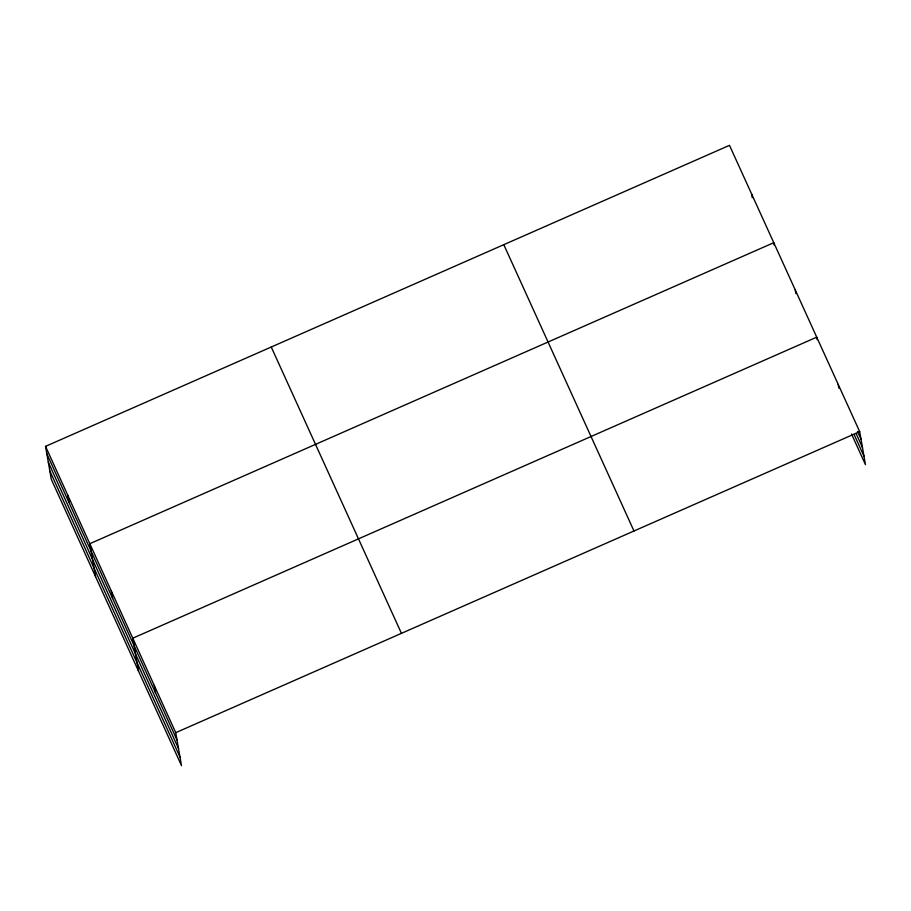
<?xml version="1.0" encoding="UTF-8"?>
<svg xmlns="http://www.w3.org/2000/svg" width="911" height="911" viewBox="0 0 911 911"><rect width="100%" height="100%" fill="white"/><g stroke="black" fill="none" stroke-linecap="round" stroke-linejoin="round"><path stroke-width="1.37" d="M45.55 446.356L175.743 732.683L181.505 765.661L51.301 479.345L45.55 446.356L729.495 145.339L859.699 431.655L865.45 464.644L851.512 433.989M175.743 732.683L859.699 431.655M857.513 431.472L860.997 439.125M856.078 433.499L862.466 447.552M854.108 434.513L863.981 456.217M503.794 244.672L633.988 530.999M271.25 347.023L401.444 633.35M46.86 453.837L177.053 740.153M48.329 462.253L178.522 748.569M49.832 470.919L180.036 757.246M838.211 384.419L838.86 388.154M817.167 339.666L816.734 337.172L132.778 638.201L138.54 671.179M795.246 289.926L795.895 293.661M774.202 245.173L773.769 242.69L89.813 543.708L95.575 576.686M751.632 194.009L752.281 197.744M154.266 685.436L155.565 692.907M111.301 590.954L112.6 598.425M67.687 495.037L68.985 502.508"/></g></svg>
